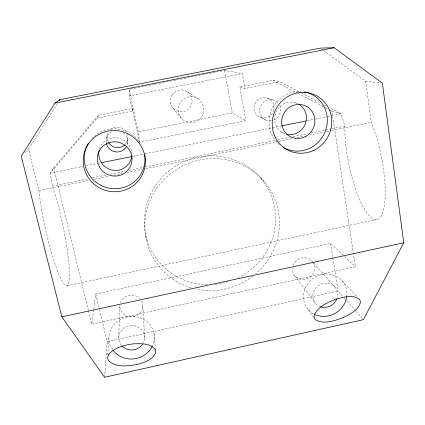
<?xml version="1.0" encoding="UTF-8"?>
<svg xmlns="http://www.w3.org/2000/svg" width="425" height="425" viewBox="0 0 425 425"><rect width="100%" height="100%" fill="white"/><g stroke="black" fill="none" stroke-linecap="round" stroke-linejoin="round"><path stroke-width="0.32" stroke-dasharray="2.12 1.59" d="M127.797 141.955L127.819 138.056M118.75 337.482L119.813 305.596A11.544 10.907 -7.1 0 0 133.758 316.593A11.544 10.907 -7.1 0 0 141.615 300.873M107.753 355.082L108.965 337.2M104.608 377.267L107.201 341.721L99.179 308.178M330.167 110.256L331.914 111.175L355.412 266.757L91.71 324.195L93.659 309.751M93.744 309.092L95.784 293.988L330.592 243.429L343.958 255.988M106.638 137.886L107.594 134.157M57.513 103.567L28.544 149.148L38.909 190.66A62.162 8.867 77.7 0 0 57.874 271.835A62.162 8.867 77.7 0 0 69.27 267.973A62.162 8.867 77.7 0 0 52.371 186.102L50.288 173.161L97.001 118.171L98.387 115.287L132.372 108.487L139.586 142.232L245.831 120.647L239.817 86.982L272.988 80.346L279.608 81.584L300.682 92.618M98.387 115.287L53.72 167.88L50.288 173.161L82.811 166.52M24.894 152.655L28.544 149.148M107.201 341.721L338.109 291.008L343.777 297.431M67.07 285.775L376.656 219.491M86.062 165.856L98.425 163.327M99.073 163.195L100.374 162.929M132.903 156.288L144.612 153.898M145.26 153.765L281.217 125.997M307.238 120.684L315.047 119.09M315.695 118.957L327.404 116.562M328.058 116.429L341.068 113.772L344.882 126.028A60.52 16.692 78.7 0 0 362.424 205.519A60.52 16.692 78.7 0 0 384.758 202.412A60.52 16.692 78.7 0 0 371.264 122.358L365.532 81.138L323.414 50.437M52.371 186.102L87.47 178.893M92.671 177.825L106.973 174.887M110.224 174.218L125.173 171.148M129.072 170.345L142.726 167.546M145.323 167.009L277.281 139.91M277.929 139.777L289.632 137.376M292.883 136.707L307.833 133.636M311.084 132.967L331.234 128.828M331.882 128.695L344.882 126.028M38.909 190.66L88.99 180.37M94.844 179.169L109.151 176.226M113.703 175.291L122.161 173.554M126.714 172.619L141.674 169.543M145.573 168.741L278.258 141.472M278.906 141.339L291.917 138.667M297.118 137.594L303.62 136.26M309.474 135.054L323.786 132.117M326.384 131.58L330.937 130.645M331.59 130.512L371.264 122.358M139.586 142.232L138.268 131.893L232.278 112.88L245.831 120.647M97.001 118.171L132.568 111.047L132.372 108.487M239.817 86.982L244.938 88.533L279.608 81.584M132.568 111.047L129.349 95.997L242.277 73.525L244.938 88.533M130.47 89.032L151.874 84.787M152.522 84.66L154.466 84.272M155.114 84.145L175.87 80.022M176.518 79.895L224.517 70.369L242.277 73.525M365.532 81.138L381.071 82.96M331.914 111.175L341.068 113.772L329.359 107.642M296.177 102.967L298.031 103.514M267.452 98.058L273.796 100.098M260.583 117.454L266.581 120.36M281.366 131.952L284.723 133.678M272.988 80.346L297.489 93.165M298.074 93.468L323.165 106.595M325.497 107.817L327.829 109.034M301.267 92.926L321.167 103.349M324.094 104.885L326.432 106.112M187.25 91.757L198.13 98.85M321.284 48.886L322.883 50.049M344.431 256.44L355.412 266.757M260.488 177.953L263.957 181.225M342.221 280.867L356.931 296.512M334.942 287.072L312.115 261.253A11.316 10.641 -35.8 0 0 301.723 257.975A11.316 10.641 -35.8 0 0 293.123 265.365M344.213 297.925L346.396 300.395M346.832 300.889L355.555 310.771M355.991 311.265L363.402 319.658M173.071 108.152L181.305 118.23M294.945 275.984L315.6 303.572M308.364 309.74L313.602 317.193M53.72 167.88L88.272 310.043M88.427 310.686L91.71 324.195M95.784 293.988L99.025 307.535M138.268 131.893L129.173 89.293L129.349 95.997M224.517 70.369L232.278 112.88M330.592 243.429L332.754 257.12M332.855 257.768L338.109 291.008M145.844 235.121L146.306 239.891M153.919 332.982L155.486 349.998M142.848 306.377L144.691 338.226M279.422 144.744A30.085 28.858 -61.8 0 1 271.384 110.59A30.085 28.858 -61.8 0 1 301.203 91.545M285.032 133.806A16.405 15.773 -62.7 0 1 275.984 112.301A16.405 15.773 -62.7 0 1 297.813 103.657M92.156 138.268A30.467 29.883 21.9 0 1 93.08 137.323M94.037 136.43A30.467 29.883 21.9 0 1 138.895 141.1M120.344 302.781A11.544 10.907 -7.1 0 1 128.908 295.311A11.544 10.907 -7.1 0 1 139.91 298.541M121.268 345.222A13.005 12.16 -8.3 0 1 122.496 329.407A13.005 12.16 -8.3 0 1 139.331 327.808A13.005 12.16 -8.3 0 1 143.294 343.129M190.984 287.714A67.687 65.604 -26.1 0 1 153.096 194.283A67.687 65.604 -26.1 0 1 254.554 172.311A67.687 65.604 -26.1 0 1 255.813 273.673M252.843 276.091A67.687 65.604 -26.1 0 1 196.09 289.032M312.8 262.135A11.316 10.641 -35.8 0 1 306.143 278.986A11.316 10.641 -35.8 0 1 292.469 268.17M320.801 306.887A12.718 11.82 -35.3 0 1 313.565 291.922A12.718 11.82 -35.3 0 1 329.322 283.581A12.718 11.82 -35.3 0 1 337.041 298.292M271.426 120.806A10.758 10.402 -66 0 1 260.445 106.51A10.758 10.402 -66 0 1 278.221 103.195M279.671 105.522A10.758 10.402 -66 0 1 271.963 120.711M112.513 349.525A22.753 21.282 -8.2 0 1 129.8 316.513A22.753 21.282 -8.2 0 1 152.575 345.706M106.293 142.896A10.885 10.694 30.4 0 1 113.029 131.208M123.308 132.648A10.885 10.694 30.4 0 1 126.894 145.743M313.533 313.852A22.259 20.692 -35.3 0 1 305.293 287.996A22.259 20.692 -35.3 0 1 330.868 274.369A22.259 20.692 -35.3 0 1 346.811 296.124M99.508 148.973A16.612 16.304 24 0 1 117.305 137.859A16.612 16.304 24 0 1 131.84 153.282M126.921 133.328A10.407 10.232 32.5 0 1 125.205 144.357M108.29 142.014A10.407 10.232 32.5 0 1 108.736 131.734M110.484 129.699A10.407 10.232 32.5 0 1 126.427 132.366M207.23 284.628A65.965 64.037 -26.1 0 1 149.616 196.451A65.965 64.037 -26.1 0 1 255.207 172.529A65.965 64.037 -26.1 0 1 238.6 277.52M228.342 281.632A65.965 64.037 -26.1 0 1 217.6 284.012M216.957 284.097A65.965 64.037 -26.1 0 1 215.013 284.32M201.593 116.864A12.989 12.84 -86.4 0 0 191.824 96.666A12.989 12.84 -86.4 0 0 179.403 115.345A12.989 12.84 -86.4 0 0 201.593 116.864M268.191 116.944A10.29 9.966 -67.3 0 0 269.769 99.248A10.29 9.966 -67.3 0 0 254.023 107.047A10.29 9.966 -67.3 0 0 268.191 116.944M172.152 94.775A11.002 10.864 84 0 0 180.524 111.855A11.002 10.864 84 0 0 190.931 96.007A11.002 10.864 84 0 0 172.152 94.775"/><path stroke-width="0.64" d="M403.75 242.787L363.402 319.658L104.608 377.267L61.832 316.864L21.25 156.161L54.942 103.105L59.989 99.673L320.216 48.11L334.077 47.733L382.362 83.114L403.75 242.787L61.832 316.864M59.282 100.789L59.989 99.673M101.676 162.663L132.249 156.421M281.871 125.864L305.936 120.95M54.942 103.105L334.077 47.733M131.851 155.109A16.612 16.304 24 0 1 113.018 170.234A16.612 16.304 24 0 1 99.184 150.147M298.86 104.221A16.405 15.773 -62.7 0 1 305.23 124.164A16.405 15.773 -62.7 0 1 286.726 134.284M304.358 91.949A30.085 28.858 -61.8 0 1 325.247 131.41A30.085 28.858 -61.8 0 1 282.997 147.252M144.569 154.259A30.467 29.883 21.9 0 1 109.22 188.185A30.467 29.883 21.9 0 1 88.225 143.533M142.614 344.239A13.005 12.16 -8.3 0 1 122.129 346.189M336.823 298.897A12.718 11.82 -35.3 0 1 320.801 306.887M126.655 146.248A10.885 10.694 30.4 0 1 106.399 143.448M346.731 296.735A22.259 20.692 -35.3 0 1 314.07 314.139M152.304 346.274A22.753 21.282 -8.2 0 1 133.546 358.918A22.753 21.282 -8.2 0 1 112.88 350.035M124.445 145.106A10.407 10.232 32.5 0 1 108.55 142.487M314.266 314.872L314.102 317.656L315.472 319.855C324.408 324.806 335.283 320.562 344.069 317.199C350.561 313.746 358.976 309.798 360.496 301.84L359.603 299.359C352.777 294.01 343.177 297.256 335.66 299.285C327.521 302.542 318.288 306.537 314.266 314.872M108.492 354.79L107.573 357.728L108.343 360.427C115.584 367.768 127.41 366.079 136.664 364.586C143.751 362.605 152.575 360.193 155.667 352.745L155.486 349.998C150.833 342.927 140.824 343.612 133.37 343.846C124.424 345.111 114.325 347.273 108.492 354.79M99.253 166.584A17.409 17.074 21.9 0 0 129.296 168.39A17.409 17.074 21.9 0 0 115.515 141.849A17.409 17.074 21.9 0 0 99.253 166.584M305.07 136.765A17.191 16.49 -61.7 0 0 308.04 107.328A17.191 16.49 -61.7 0 0 281.717 120.302A17.191 16.49 -61.7 0 0 305.07 136.765M314.001 150.211A30.759 29.468 -61.3 0 0 319.558 97.58A30.759 29.468 -61.3 0 0 272.382 120.61A30.759 29.468 -61.3 0 0 314.001 150.211M86.636 174.76A31.152 30.542 20.9 0 0 140.388 178.091A31.152 30.542 20.9 0 0 115.828 130.587A31.152 30.542 20.9 0 0 86.636 174.76"/></g></svg>
